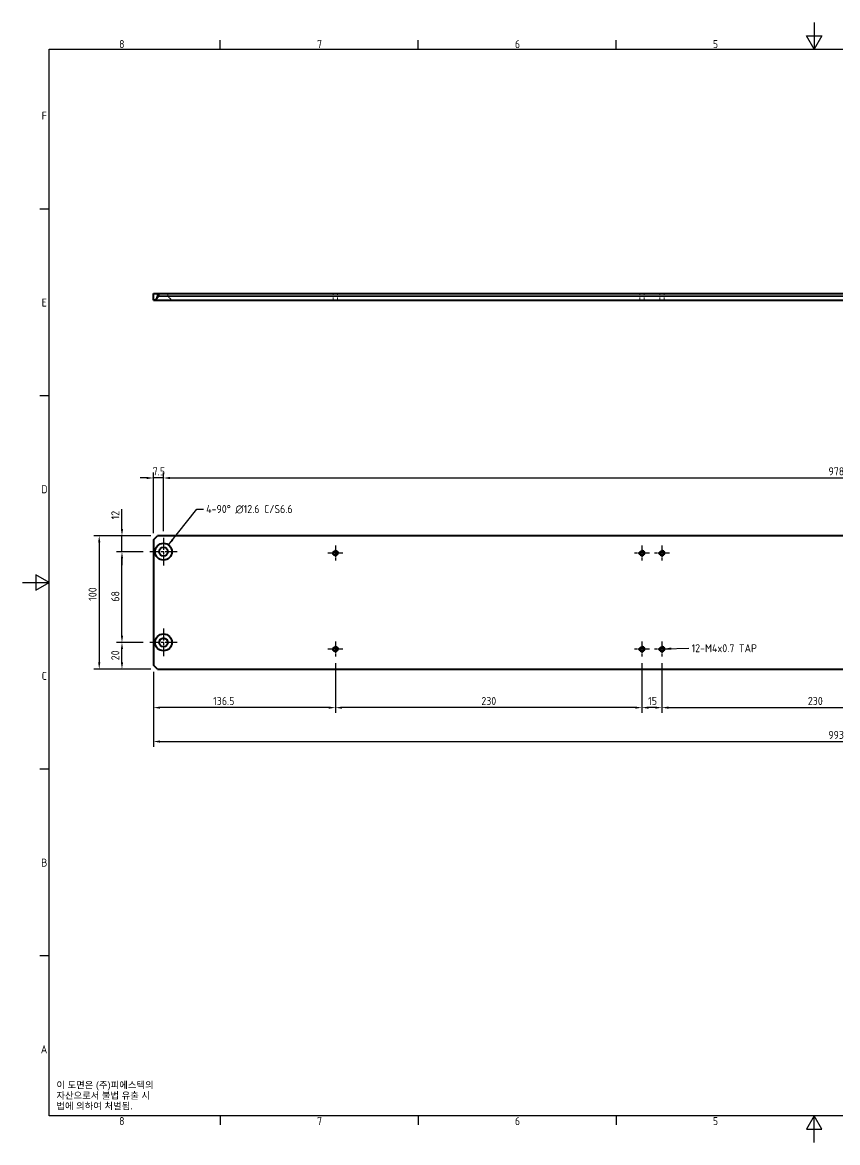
# Model space of a CAD drawing. Header units: millimetres. Extents: x 0 to 1188, y 0 to 840.
# Drawn here: x 0 to 612, y 0 to 840 of the extents above; entities that cross this region are included whole.
import ezdxf

# ---------------------------------------------------------------- set-up
doc = ezdxf.new("R2010")
doc.units = ezdxf.units.MM
doc.header["$LTSCALE"] = 2
doc.linetypes.add('CHAIN', pattern=[0.3543, 0.2362, -0.0295, 0.0591, -0.0295])
doc.linetypes.add('DASHED', pattern=[0.2067, 0.1654, -0.0413])
doc.layers.get('0').update_dxf_attribs({"color": 3, "lineweight": 25})
for name, color, linetype, lineweight in [('가려진 것(ISO)', 2, 'DASHED', 18), ('가시적인 것(ISO)', 3, 'Continuous', 40), ('가시적인 좁은 것(ISO)', 3, 'Continuous', 35), ('경계(ISO)', 7, 'Continuous', 25), ('기호(ISO)', 5, 'Continuous', 25), ('중심 표식(ISO)', 1, 'Continuous', 25), ('치수(ISO)', 2, 'Continuous', 25)]:
    doc.layers.add(name, color=color, linetype=linetype, lineweight=lineweight)
doc.styles.add('문자 텍스트_M2B', font='isocp.shx')
doc.styles.add('문자 텍스트_PSTEK_POSCO', font='isocp.shx')
doc.styles.add('치수 텍스트_PSTEK_POSCO', font='isocp.shx')
doc.dimstyles.new('치수_PSTEK_POSCO', dxfattribs={"dimscale": 2, "dimtxt": 3, "dimasz": 2.5, "dimexe": 2, "dimexo": 2.5, "dimgap": 1, "dimtad": 1, "dimrnd": 1e-08, "dimdsep": 46, "dimtxsty": '치수 텍스트_PSTEK_POSCO', "dimcen": 0.09, "dimdle": 10, "dimclrd": 7, "dimclre": 7, "dimclrt": 2, "dimadec": 1, "dimazin": 2, "dimtfac": 1, "dimtmove": 0, "dimatfit": 3, "dimfxl": 0, "dimtolj": 1, "dimlwd": -1, "dimlwe": -1, "dimarcsym": 0})
doc.dimstyles.new('치수_PSTEK_POSCO$7', dxfattribs={"dimscale": 2, "dimtxt": 3, "dimasz": 2.5, "dimexe": 2, "dimexo": 2.5, "dimgap": 1, "dimtad": 1, "dimrnd": 1e-08, "dimdsep": 46, "dimtxsty": '치수 텍스트_PSTEK_POSCO', "dimcen": 0.09, "dimdle": 10, "dimclrd": 7, "dimclre": 7, "dimclrt": 2, "dimadec": 1, "dimazin": 2, "dimtfac": 1, "dimtmove": 0, "dimatfit": 3, "dimfxl": 0, "dimtolj": 1, "dimlwd": -1, "dimlwe": -1, "dimarcsym": 0})

# ---------------------------------------------------------------- blocks, each defined once
blk = doc.blocks.new('경계 Default Border')
at = {"layer": '경계(ISO)'}
for p, q in [((74.25, 410), (74.25, 413.4)), ((148.5, 410), (148.5, 413.4)), ((222.75, 410), (222.75, 413.4)), ((10, 350), (6.6, 350)), ((10, 280), (6.6, 280)), ((10, 140), (6.6, 140)), ((10, 70), (6.6, 70)), ((74.25, 10), (74.25, 6.6)), ((148.5, 10), (148.5, 6.6)), ((222.75, 10), (222.75, 6.6))]:
    blk.add_line(p, q, dxfattribs=at)
at = {"layer": '경계(ISO)', "flags": 128}
for points in [[(297, 420), (297, 410), (294.11, 415), (299.89, 415), (297, 410)], [(10, 10), (10, 410), (584, 410), (584, 10), (10, 10)], [(0, 210), (10, 210), (5, 212.89), (5, 207.11), (10, 210)], [(297, 0), (297, 10), (294.11, 5), (299.89, 5), (297, 10)]]:
    blk.add_lwpolyline(points, dxfattribs=at)
at = {"layer": '경계(ISO)', "color": 2, "char_height": 3, "attachment_point": 7, "style": '문자 텍스트_M2B'}
for s, insert in [('8', (36.27, 410.37)), ('7', (110.52, 410.39)), ('6', (184.77, 410.37)), ('5', (259.02, 410.37)), ('F', (7.24, 383.5)), ('E', (7.24, 313.47)), ('D', (7.08, 243.47)), ('C', (7.24, 173.47)), ('B', (7.08, 103.47)), ('A', (6.91, 33.49)), ('8', (36.27, 6.57)), ('7', (110.52, 6.59)), ('6', (184.77, 6.57)), ('5', (259.02, 6.57))]:
    blk.add_mtext(s, dxfattribs=dict(at, insert=insert))
blk = doc.blocks.new('*D23')
at = {"layer": 'Defpoints', "color": 0, "transparency": 16777216}
for p in [(479.83, 364.47), (709.83, 364.47), (709.83, 326.16)]:
    blk.add_point(p, dxfattribs=at)
at = {"layer": '치수(ISO)', "color": 7, "transparency": 16777216}
for p, q in [((479.83, 359.47), (479.83, 322.16)), ((709.83, 359.47), (709.83, 322.16)), ((484.83, 326.16), (704.83, 326.16))]:
    blk.add_line(p, q, dxfattribs=at)
for points in [[(484.83, 326.99), (484.83, 325.32), (479.83, 326.16)], [(704.83, 326.99), (704.83, 325.32), (709.83, 326.16)]]:
    blk.add_solid(points, dxfattribs=at)
at = {"layer": '치수(ISO)', "color": 2, "transparency": 16777216, "insert": (589.35, 331.16), "char_height": 6, "attachment_point": 4, "style": '치수 텍스트_PSTEK_POSCO'}
blk.add_mtext('\\A1;230', dxfattribs=at)
blk = doc.blocks.new('*D27')
at = {"layer": 'Defpoints', "color": 0, "transparency": 16777216}
for p in [(98.33, 498.37), (98.33, 452.09), (105.83, 453.39)]:
    blk.add_point(p, dxfattribs=at)
at = {"layer": '치수(ISO)', "color": 7, "transparency": 16777216}
for p, q in [((93.33, 498.37), (88.33, 498.37)), ((98.33, 457.09), (98.33, 502.37)), ((105.83, 498.37), (98.33, 498.37)), ((105.83, 458.39), (105.83, 502.37)), ((110.83, 498.37), (115.83, 498.37))]:
    blk.add_line(p, q, dxfattribs=at)
for points in [[(93.33, 499.2), (93.33, 497.53), (98.33, 498.37)], [(110.83, 499.2), (110.83, 497.53), (105.83, 498.37)]]:
    blk.add_solid(points, dxfattribs=at)
at = {"layer": '치수(ISO)', "color": 2, "transparency": 16777216, "insert": (97.76, 503.37), "char_height": 6, "attachment_point": 4, "style": '치수 텍스트_PSTEK_POSCO'}
blk.add_mtext('\\A1;7.5', dxfattribs=at)
blk = doc.blocks.new('*D28')
at = {"layer": 'Defpoints', "color": 0, "transparency": 16777216}
for p in [(1083.83, 498.37), (105.83, 453.39), (1083.83, 453.39)]:
    blk.add_point(p, dxfattribs=at)
at = {"layer": '치수(ISO)', "color": 7, "transparency": 16777216}
for p, q in [((105.83, 458.39), (105.83, 502.37)), ((110.83, 498.37), (1078.83, 498.37)), ((1083.83, 458.39), (1083.83, 502.37))]:
    blk.add_line(p, q, dxfattribs=at)
for points in [[(110.83, 499.2), (110.83, 497.53), (105.83, 498.37)], [(1078.83, 499.2), (1078.83, 497.53), (1083.83, 498.37)]]:
    blk.add_solid(points, dxfattribs=at)
at = {"layer": '치수(ISO)', "color": 2, "transparency": 16777216, "insert": (604.81, 503.37), "char_height": 6, "attachment_point": 4, "style": '치수 텍스트_PSTEK_POSCO'}
blk.add_mtext('\\A1;978', dxfattribs=at)
blk = doc.blocks.new('*D30')
at = {"layer": 'Defpoints', "color": 0, "transparency": 16777216}
for p in [(101.33, 455.09), (57.66, 355.09), (101.33, 355.09)]:
    blk.add_point(p, dxfattribs=at)
at = {"layer": '치수(ISO)', "color": 7, "transparency": 16777216}
for p, q in [((96.33, 455.09), (53.66, 455.09)), ((57.66, 450.09), (57.66, 360.09)), ((96.33, 355.09), (53.66, 355.09))]:
    blk.add_line(p, q, dxfattribs=at)
for points in [[(56.82, 450.09), (58.49, 450.09), (57.66, 455.09)], [(56.82, 360.09), (58.49, 360.09), (57.66, 355.09)]]:
    blk.add_solid(points, dxfattribs=at)
at = {"layer": '치수(ISO)', "color": 2, "transparency": 16777216, "insert": (52.66, 406.29), "char_height": 6, "attachment_point": 4, "rotation": 90, "style": '치수 텍스트_PSTEK_POSCO'}
blk.add_mtext('\\A1;100', dxfattribs=at)
blk = doc.blocks.new('*D31')
at = {"layer": 'Defpoints', "color": 0, "transparency": 16777216}
for p in [(74.71, 375.09), (95.53, 375.09), (101.33, 355.09)]:
    blk.add_point(p, dxfattribs=at)
at = {"layer": '치수(ISO)', "color": 7, "transparency": 16777216}
for p, q in [((90.53, 375.09), (70.71, 375.09)), ((74.71, 360.09), (74.71, 370.09)), ((96.33, 355.09), (70.71, 355.09))]:
    blk.add_line(p, q, dxfattribs=at)
for points in [[(73.88, 370.09), (75.55, 370.09), (74.71, 375.09)], [(73.88, 360.09), (75.55, 360.09), (74.71, 355.09)]]:
    blk.add_solid(points, dxfattribs=at)
at = {"layer": '치수(ISO)', "color": 2, "transparency": 16777216, "insert": (69.71, 361.71), "char_height": 6, "attachment_point": 4, "rotation": 90, "style": '치수 텍스트_PSTEK_POSCO'}
blk.add_mtext('\\A1;20', dxfattribs=at)
blk = doc.blocks.new('*D32')
at = {"layer": 'Defpoints', "color": 0, "transparency": 16777216}
for p in [(74.71, 443.09), (95.53, 443.09), (95.53, 375.09)]:
    blk.add_point(p, dxfattribs=at)
at = {"layer": '치수(ISO)', "color": 7, "transparency": 16777216}
for p, q in [((90.53, 443.09), (70.71, 443.09)), ((74.71, 380.09), (74.71, 438.09)), ((90.53, 375.09), (70.71, 375.09))]:
    blk.add_line(p, q, dxfattribs=at)
for points in [[(73.88, 438.09), (75.55, 438.09), (74.71, 443.09)], [(73.88, 380.09), (75.55, 380.09), (74.71, 375.09)]]:
    blk.add_solid(points, dxfattribs=at)
at = {"layer": '치수(ISO)', "color": 2, "transparency": 16777216, "insert": (69.71, 405.61), "char_height": 6, "attachment_point": 4, "rotation": 90, "style": '치수 텍스트_PSTEK_POSCO'}
blk.add_mtext('\\A1;68', dxfattribs=at)
blk = doc.blocks.new('*D33')
at = {"layer": 'Defpoints', "color": 0, "transparency": 16777216}
for p in [(74.71, 455.09), (101.33, 455.09), (95.53, 443.09)]:
    blk.add_point(p, dxfattribs=at)
at = {"layer": '치수(ISO)', "color": 7, "transparency": 16777216}
for p, q in [((74.71, 460.09), (74.71, 475.08)), ((96.33, 455.09), (70.71, 455.09)), ((74.71, 443.09), (74.71, 455.09)), ((90.53, 443.09), (70.71, 443.09)), ((74.71, 438.09), (74.71, 433.09))]:
    blk.add_line(p, q, dxfattribs=at)
for points in [[(73.88, 460.09), (75.55, 460.09), (74.71, 455.09)], [(73.88, 438.09), (75.55, 438.09), (74.71, 443.09)]]:
    blk.add_solid(points, dxfattribs=at)
at = {"layer": '치수(ISO)', "color": 2, "transparency": 16777216, "insert": (69.71, 467.32), "char_height": 6, "attachment_point": 4, "rotation": 90, "style": '치수 텍스트_PSTEK_POSCO'}
blk.add_mtext('\\A1;12', dxfattribs=at)
blk = doc.blocks.new('*D39')
at = {"layer": 'Defpoints', "color": 0, "transparency": 16777216}
for p in [(98.33, 358.09), (1091.33, 358.09), (1091.33, 300.73)]:
    blk.add_point(p, dxfattribs=at)
at = {"layer": '치수(ISO)', "color": 7, "transparency": 16777216}
for p, q in [((98.33, 353.09), (98.33, 296.73)), ((1091.33, 353.09), (1091.33, 296.73)), ((103.33, 300.73), (1086.33, 300.73))]:
    blk.add_line(p, q, dxfattribs=at)
for points in [[(103.33, 301.56), (103.33, 299.89), (98.33, 300.73)], [(1086.33, 301.56), (1086.33, 299.89), (1091.33, 300.73)]]:
    blk.add_solid(points, dxfattribs=at)
at = {"layer": '치수(ISO)', "color": 2, "transparency": 16777216, "insert": (604.67, 305.73), "char_height": 6, "attachment_point": 4, "style": '치수 텍스트_PSTEK_POSCO'}
blk.add_mtext('\\A1;993', dxfattribs=at)
blk = doc.blocks.new('*D41')
at = {"layer": 'Defpoints', "color": 0, "transparency": 16777216}
for p in [(464.83, 364.47), (479.83, 364.47), (464.83, 326.16)]:
    blk.add_point(p, dxfattribs=at)
at = {"layer": '치수(ISO)', "color": 7, "transparency": 16777216}
for p, q in [((464.83, 359.47), (464.83, 322.16)), ((479.83, 359.47), (479.83, 322.16)), ((474.83, 326.16), (469.83, 326.16))]:
    blk.add_line(p, q, dxfattribs=at)
for points in [[(469.83, 326.99), (469.83, 325.32), (464.83, 326.16)], [(474.83, 326.99), (474.83, 325.32), (479.83, 326.16)]]:
    blk.add_solid(points, dxfattribs=at)
at = {"layer": '치수(ISO)', "color": 2, "transparency": 16777216, "insert": (469.51, 331.16), "char_height": 6, "attachment_point": 4, "style": '치수 텍스트_PSTEK_POSCO'}
blk.add_mtext('\\A1;15', dxfattribs=at)
blk = doc.blocks.new('*D42')
at = {"layer": 'Defpoints', "color": 0, "transparency": 16777216}
for p in [(234.83, 364.47), (464.83, 364.47), (234.83, 326.16)]:
    blk.add_point(p, dxfattribs=at)
at = {"layer": '치수(ISO)', "color": 7, "transparency": 16777216}
for p, q in [((234.83, 359.47), (234.83, 322.16)), ((464.83, 359.47), (464.83, 322.16)), ((459.83, 326.16), (239.83, 326.16))]:
    blk.add_line(p, q, dxfattribs=at)
for points in [[(239.83, 326.99), (239.83, 325.32), (234.83, 326.16)], [(459.83, 326.99), (459.83, 325.32), (464.83, 326.16)]]:
    blk.add_solid(points, dxfattribs=at)
at = {"layer": '치수(ISO)', "color": 2, "transparency": 16777216, "insert": (344.35, 331.16), "char_height": 6, "attachment_point": 4, "style": '치수 텍스트_PSTEK_POSCO'}
blk.add_mtext('\\A1;230', dxfattribs=at)
blk = doc.blocks.new('*D43')
at = {"layer": 'Defpoints', "color": 0, "transparency": 16777216}
for p in [(234.83, 364.47), (98.33, 358.09), (98.33, 326.16)]:
    blk.add_point(p, dxfattribs=at)
at = {"layer": '치수(ISO)', "color": 7, "transparency": 16777216}
for p, q in [((98.33, 353.09), (98.33, 322.16)), ((234.83, 359.47), (234.83, 322.16)), ((229.83, 326.16), (103.33, 326.16))]:
    blk.add_line(p, q, dxfattribs=at)
for points in [[(103.33, 326.99), (103.33, 325.32), (98.33, 326.16)], [(229.83, 326.99), (229.83, 325.32), (234.83, 326.16)]]:
    blk.add_solid(points, dxfattribs=at)
at = {"layer": '치수(ISO)', "color": 2, "transparency": 16777216, "insert": (143.16, 331.16), "char_height": 6, "attachment_point": 4, "style": '치수 텍스트_PSTEK_POSCO'}
blk.add_mtext('\\A1;136.5', dxfattribs=at)

msp = doc.modelspace()

# ---------------------------------------------------------------- linework, layer by layer
at = {"layer": '가려진 것(ISO)', "ltscale": 4.040371}
for p, q in [((102.532, 634.69), (99.532, 631.69)), ((109.132, 634.69), (112.132, 631.69))]:
    msp.add_line(p, q, dxfattribs=at)
at = {"layer": '가려진 것(ISO)', "ltscale": 1.904597}
for p, q in [((102.532, 636.69), (102.532, 634.69)), ((109.132, 636.69), (109.132, 634.69))]:
    msp.add_line(p, q, dxfattribs=at)
at = {"layer": '가려진 것(ISO)', "ltscale": 4.761642}
for p, q in [((233.211, 631.69), (233.211, 636.69)), ((236.453, 631.69), (236.453, 636.69)), ((463.211, 631.69), (463.211, 636.69)), ((466.453, 631.69), (466.453, 636.69)), ((478.211, 631.69), (478.211, 636.69)), ((481.453, 631.69), (481.453, 636.69))]:
    msp.add_line(p, q, dxfattribs=at)
at = {"layer": '가시적인 것(ISO)'}
for p, q in [((98.332, 636.69), (101.332, 636.69)), ((98.332, 631.69), (98.332, 636.69)), ((98.332, 631.69), (1091.332, 631.69)), ((101.332, 636.69), (101.332, 634.69)), ((101.332, 636.69), (1088.332, 636.69)), ((98.332, 452.088), (101.332, 455.088)), ((1088.332, 455.088), (101.332, 455.088)), ((98.332, 452.088), (98.332, 358.088)), ((101.332, 355.088), (98.332, 358.088)), ((101.332, 355.088), (1088.332, 355.088))]:
    msp.add_line(p, q, dxfattribs=at)
for centre, radius in [((105.832, 443.088), 6.3), ((105.832, 443.088), 3.3), ((234.832, 442.088), 1.621), ((464.832, 442.088), 1.621), ((479.832, 442.088), 1.621), ((105.832, 375.088), 6.3), ((105.832, 375.088), 3.3), ((234.832, 370.088), 1.621), ((464.832, 370.088), 1.621), ((479.832, 370.088), 1.621)]:
    msp.add_circle(centre, radius, dxfattribs=at)
msp.add_arc((98.332, 634.69), 3, 270, 0, dxfattribs=at)
at = {"layer": '가시적인 좁은 것(ISO)'}
msp.add_line((1088.332, 634.69), (101.332, 634.69), dxfattribs=at)
for centre in [(234.832, 442.088), (464.832, 442.088), (479.832, 442.088), (234.832, 370.088), (464.832, 370.088), (479.832, 370.088)]:
    msp.add_arc(centre, 2, 190, 100, dxfattribs=at)
at = {"layer": '중심 표식(ISO)', "linetype": 'CHAIN', "ltscale": 19.051651}
for p, q in [((105.832, 453.388), (105.832, 432.788)), ((116.132, 443.088), (95.532, 443.088)), ((105.832, 385.388), (105.832, 364.788)), ((116.132, 375.088), (95.532, 375.088))]:
    msp.add_line(p, q, dxfattribs=at)
at = {"layer": '중심 표식(ISO)', "linetype": 'CHAIN', "ltscale": 6.245997}
for p, q in [((234.832, 447.709), (234.832, 436.467)), ((464.832, 447.709), (464.832, 436.467)), ((479.832, 447.709), (479.832, 436.467)), ((240.453, 442.088), (229.211, 442.088)), ((470.453, 442.088), (459.211, 442.088)), ((485.453, 442.088), (474.211, 442.088)), ((240.453, 370.088), (229.211, 370.088)), ((234.832, 375.709), (234.832, 364.467)), ((470.453, 370.088), (459.211, 370.088)), ((464.832, 375.709), (464.832, 364.467)), ((485.453, 370.088), (474.211, 370.088)), ((479.832, 375.709), (479.832, 364.467))]:
    msp.add_line(p, q, dxfattribs=at)

# ---------------------------------------------------------------- block references
at = {"xscale": 2, "yscale": 2, "zscale": 2}
msp.add_blockref('경계 Default Border', (0, 0), dxfattribs=at)

# ---------------------------------------------------------------- texts
at = {"layer": '기호(ISO)', "color": 2, "attachment_point": 4}
for s, insert, char_height, width, line_spacing_factor, style in [('{4-90° \\fAIGDT|b0|i0;\\H6.0000;n\\fisocp|b0|i0;\\H6.0000;12.6 C/S6.6}', (137.911, 474.901), 6, 76.84594, 0.525, '치수 텍스트_PSTEK_POSCO'), ('{12-M4x0.7 TAP}', (502.112, 370.722), 6, 59.94272, 0.525, '치수 텍스트_PSTEK_POSCO'), ('{\\fArial|b0|i0;\\H5.0000;이 도면은 (주)피에스텍의\\P자산으로서 불법 유출 시 \\P법에 의하여 처벌됨.}', (25.51, 35.029), 5, 78.61221, 0.944221, '문자 텍스트_PSTEK_POSCO')]:
    msp.add_mtext(s, dxfattribs=dict(at, insert=insert, char_height=char_height, width=width, line_spacing_factor=line_spacing_factor, style=style))

# ---------------------------------------------------------------- dimensions: what is measured, and where the dimension line sits
at = {"layer": '치수(ISO)', "color": 7}
for base, p1, p2, angle, override, picture, middle in [((98.332, 498.368), (105.832, 453.388), (98.332, 452.088), 180, {"dimdec": 2, "dimtp": 0, "dimtm": 0, "dimtdec": 2, "dimtofl": 1, "dimatfit": 1}, '*D27', (102.082, 498.368)), ((1083.832, 498.368), (105.832, 453.388), (1083.832, 453.388), 180, {"dimdec": 2, "dimtp": 0, "dimtm": 0, "dimtdec": 2, "dimtofl": 0, "dimatfit": 1}, '*D28', (610.332, 498.368)), ((74.712, 455.088), (95.532, 443.088), (101.332, 455.088), 90, {"dimdec": 2, "dimtp": 0, "dimtm": 0, "dimtdec": 2, "dimtofl": 1, "dimatfit": 1}, '*D33', (74.712, 470.2)), ((57.657, 355.088), (101.332, 455.088), (101.332, 355.088), 90, {"dimdec": 2, "dimtp": 0, "dimtm": 0, "dimtdec": 2, "dimtofl": 0, "dimatfit": 1}, '*D30', (57.657, 411.088)), ((74.712, 443.088), (95.532, 375.088), (95.532, 443.088), 90, {"dimdec": 2, "dimtp": 0, "dimtm": 0, "dimtdec": 2, "dimtofl": 0, "dimatfit": 1}, '*D32', (74.712, 409.088)), ((74.712, 375.088), (101.332, 355.088), (95.532, 375.088), 270, {"dimdec": 2, "dimtp": 0, "dimtm": 0, "dimtdec": 2, "dimtofl": 0, "dimatfit": 1}, '*D31', (74.712, 365.088)), ((98.332, 326.158), (234.832, 364.467), (98.332, 358.088), 180, {"dimdec": 2, "dimtp": 0, "dimtm": 0, "dimtdec": 2, "dimtofl": 0, "dimatfit": 1}, '*D43', (151.082, 326.158)), ((234.832, 326.158), (464.832, 364.467), (234.832, 364.467), 180, {"dimdec": 2, "dimtp": 0, "dimtm": 0, "dimtdec": 2, "dimtofl": 0, "dimatfit": 1}, '*D42', (349.832, 326.158)), ((464.832, 326.158), (479.832, 364.467), (464.832, 364.467), 180, {"dimdec": 2, "dimtp": 0, "dimtm": 0, "dimtdec": 2, "dimtofl": 0, "dimatfit": 1}, '*D41', (472.332, 326.158)), ((709.832, 326.158), (479.832, 364.467), (709.832, 364.467), 180, {"dimdec": 2, "dimtp": 0, "dimtm": 0, "dimtdec": 2, "dimtofl": 0, "dimatfit": 1}, '*D23', (594.832, 326.158)), ((1091.332, 300.726), (98.332, 358.088), (1091.332, 358.088), 180, {"dimdec": 2, "dimtp": 0, "dimtm": 0, "dimtdec": 2, "dimtofl": 0, "dimatfit": 1}, '*D39', (610.332, 300.726))]:
    dim = msp.add_linear_dim(base=base, p1=p1, p2=p2, angle=angle, dimstyle='치수_PSTEK_POSCO', override=override, dxfattribs=at)
    dim.commit()
    dim.dimension.update_dxf_attribs({"geometry": picture, "text_midpoint": middle, "dimtype": 160})

# ---------------------------------------------------------------- leaders
at = {"layer": '기호(ISO)', "color": 7, "annotation_type": 0, "has_hookline": 1, "hookline_direction": 0}
for points, text_width in [([(109.568, 448.161), (130.911, 474.901), (135.911, 474.901)], 71.829), ([(481.819, 370.316), (500.112, 370.722)], 51.6)]:
    msp.add_leader(points, dimstyle='치수_PSTEK_POSCO$7', override={"dimtad": 0}, dxfattribs=dict(at, text_width=text_width))

doc.saveas('drawing.dxf')
